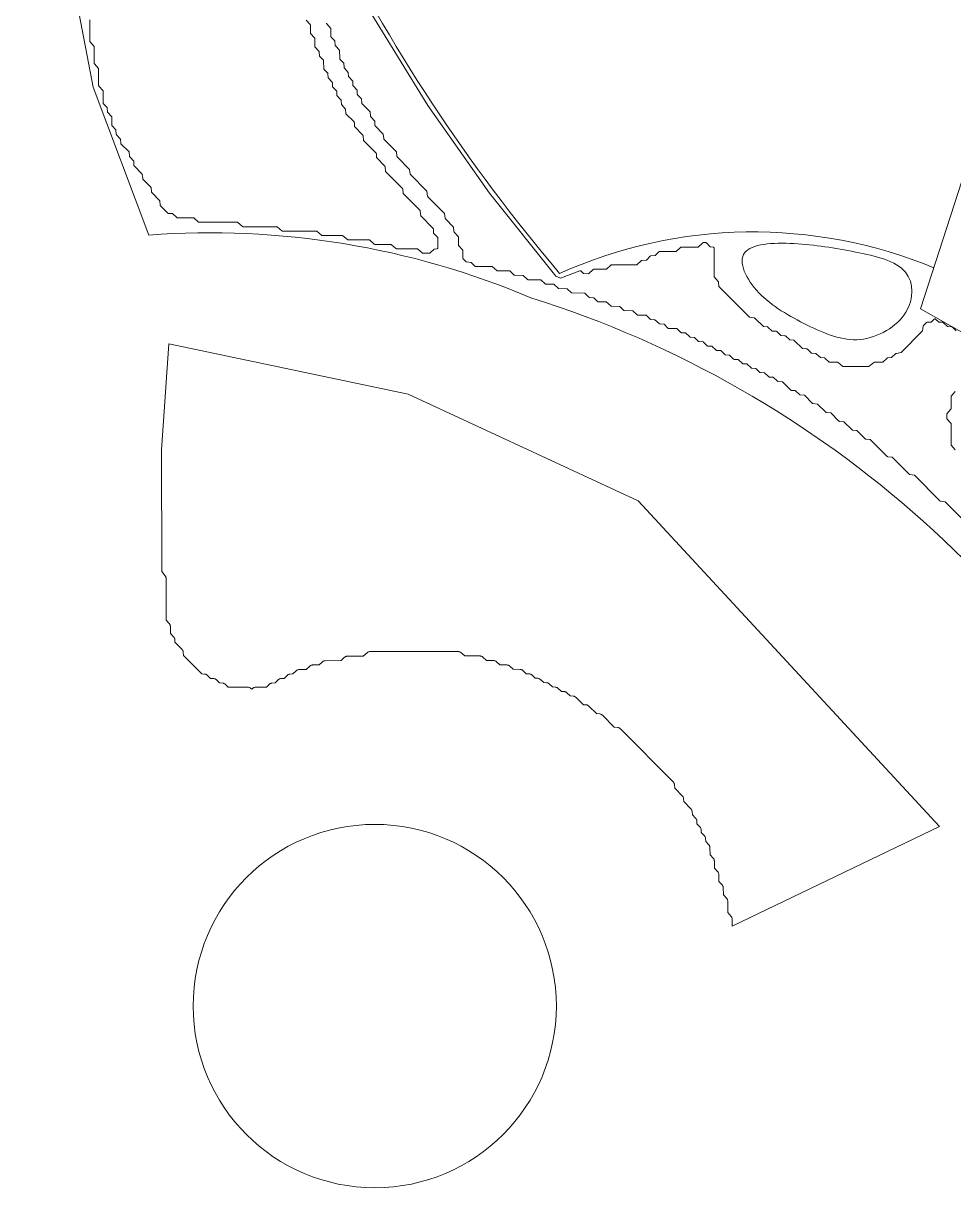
# Model space of a CAD drawing. Header units: inches. Extents: x 36 to 190, y -75 to 56.
# Drawn here: x 153.86 to 159.5, y -15.58 to -8.53 of the extents above; entities that cross this region are included whole.
import ezdxf

# ---------------------------------------------------------------- set-up
doc = ezdxf.new("R2010")
doc.units = ezdxf.units.IN
doc.layers.add('01_ORIGINAL_CAD', color=7, linetype='CONTINUOUS', lineweight=20)
doc.layers.add('02_APPROVED_PDF_OUTLINES', color=7, linetype='CONTINUOUS', lineweight=15)

# ---------------------------------------------------------------- blocks, each defined once
blk = doc.blocks.new('06_WAVES')
at = {"layer": '01_ORIGINAL_CAD'}
for points in [[(44.2832, 37.0838, 0.090917), (40.9305, 45.9685, -0.652582), (40.9305, 49.0108, -0.158741), (45.0035, 48.4251, -0.098355), (47.824, 46.2028), (47.7547, 46.078)], [(45.6919, 38.1087, 0.060935), (47.1089, 35.956, -0.206423), (49.3752, 35.9901)], [(46.9349, 35.809, 0.119192), (44.6213, 36.1879), (44.2832, 37.0838)]]:
    blk.add_lwpolyline(points, format="xyb", dxfattribs=at)
blk.add_lwpolyline([(49.5667, 36.5827), (50.7029, 35.7869), (50.1291, 35.2702), (49.2949, 35.7417), (49.5667, 36.5827)], dxfattribs=at)
blk.add_circle((45.9894, 31.5215), 1.0995, dxfattribs=at)
blk.add_arc((44.9959, 29.643), 6.4637, 23.73402, 72.54294, dxfattribs=at)
at = {"layer": '02_APPROVED_PDF_OUTLINES'}
for points in [[(45.9719, 37.5235), (46.3112, 36.9723), (46.6834, 36.4428), (47.0852, 35.9392), (47.115, 35.928), (47.2303, 35.9721), (47.2309, 35.9723), (47.2315, 35.9724), (47.2321, 35.9725), (47.2327, 35.9725), (47.2333, 35.9725), (47.2339, 35.9724), (47.2344, 35.9722), (47.235, 35.972), (47.2355, 35.9717), (47.236, 35.9713), (47.2365, 35.9709), (47.2536, 35.9552), (47.2842, 35.9545), (47.3122, 35.9795), (47.3127, 35.9799), (47.3132, 35.9802), (47.3138, 35.9805), (47.3143, 35.9807), (47.3149, 35.9809), (47.3155, 35.981), (47.3161, 35.981), (47.393, 35.9822), (47.4182, 36.0063), (47.4187, 36.0067), (47.4191, 36.007), (47.4196, 36.0073), (47.4201, 36.0075), (47.4207, 36.0077), (47.4212, 36.0078), (47.4218, 36.0079), (47.4224, 36.0079), (47.576, 36.0084), (47.6041, 36.0334), (47.6046, 36.0338), (47.6052, 36.0341), (47.6057, 36.0344), (47.6063, 36.0347), (47.607, 36.0348), (47.6076, 36.0349), (47.6341, 36.0373), (47.6569, 36.0601), (47.6574, 36.0605), (47.6578, 36.0608), (47.6584, 36.0611), (47.6589, 36.0614), (47.6595, 36.0616), (47.66, 36.0617), (47.6606, 36.0618), (47.6871, 36.0642), (47.71, 36.0869), (47.7104, 36.0873), (47.7109, 36.0877), (47.7114, 36.088), (47.7119, 36.0882), (47.7125, 36.0884), (47.713, 36.0886), (47.7136, 36.0887), (47.7142, 36.0887), (47.8148, 36.089), (47.8429, 36.1141), (47.8434, 36.1145), (47.8439, 36.1148), (47.8444, 36.1151), (47.845, 36.1153), (47.8456, 36.1155), (47.8462, 36.1156), (47.8469, 36.1156), (47.9474, 36.116), (47.9756, 36.141), (47.976, 36.1414), (47.9766, 36.1418), (47.9771, 36.1421), (47.9777, 36.1423), (47.9783, 36.1424), (47.9789, 36.1425), (47.9795, 36.1426), (47.9936, 36.1426), (47.9941, 36.1425), (47.9947, 36.1425), (47.9953, 36.1423), (47.9958, 36.1421), (47.9964, 36.1419), (47.9969, 36.1416), (47.9974, 36.1412), (47.9978, 36.1408), (48.0208, 36.118), (48.0387, 36.1157), (48.0393, 36.1156), (48.0399, 36.1155), (48.0404, 36.1153), (48.0409, 36.115), (48.0414, 36.1147), (48.0419, 36.1143), (48.0423, 36.114), (48.0427, 36.1135), (48.043, 36.1131), (48.0433, 36.1126), (48.0435, 36.112), (48.0437, 36.1115), (48.0439, 36.1109), (48.0439, 36.1104), (48.044, 36.1098), (48.0446, 35.9362), (48.0694, 35.9078), (48.0698, 35.9073), (48.0702, 35.9068), (48.0704, 35.9062), (48.0706, 35.9057), (48.0708, 35.905), (48.0709, 35.9044), (48.0732, 35.8776), (48.2583, 35.6906), (48.2873, 35.6865), (48.2879, 35.6863), (48.2885, 35.6861), (48.2891, 35.6859), (48.2896, 35.6856), (48.2901, 35.6852), (48.2906, 35.6848), (48.3426, 35.6339), (48.3664, 35.6329), (48.367, 35.6328), (48.3676, 35.6327), (48.3682, 35.6325), (48.3688, 35.6323), (48.3693, 35.632), (48.3698, 35.6316), (48.3703, 35.6313), (48.3957, 35.6071), (48.4196, 35.6061), (48.4202, 35.606), (48.4208, 35.6059), (48.4214, 35.6057), (48.4219, 35.6055), (48.4225, 35.6052), (48.423, 35.6048), (48.4234, 35.6045), (48.4489, 35.5803), (48.4727, 35.5793), (48.4733, 35.5792), (48.4739, 35.5791), (48.4745, 35.5789), (48.4751, 35.5787), (48.4756, 35.5784), (48.4761, 35.578), (48.4766, 35.5776), (48.502, 35.5535), (48.5258, 35.5525), (48.5264, 35.5524), (48.5269, 35.5523), (48.5275, 35.5522), (48.528, 35.552), (48.5285, 35.5517), (48.529, 35.5514), (48.5294, 35.5511), (48.5298, 35.5507), (48.5793, 35.5012), (48.6058, 35.4989), (48.6064, 35.4988), (48.607, 35.4986), (48.6075, 35.4985), (48.608, 35.4982), (48.6085, 35.4979), (48.609, 35.4976), (48.6094, 35.4972), (48.6349, 35.4731), (48.6587, 35.4721), (48.6593, 35.472), (48.6599, 35.4719), (48.6605, 35.4717), (48.6611, 35.4715), (48.6616, 35.4712), (48.6621, 35.4708), (48.6626, 35.4704), (48.688, 35.4463), (48.7118, 35.4453), (48.7125, 35.4452), (48.7131, 35.4451), (48.7136, 35.4449), (48.7142, 35.4447), (48.7147, 35.4444), (48.7153, 35.444), (48.7157, 35.4436), (48.7411, 35.4196), (48.7914, 35.4185), (48.792, 35.4184), (48.7926, 35.4183), (48.7932, 35.4182), (48.7937, 35.418), (48.7943, 35.4177), (48.7948, 35.4174), (48.7953, 35.417), (48.8235, 35.392), (48.9812, 35.3918), (49.0123, 35.4173), (49.0128, 35.4176), (49.0133, 35.4179), (49.0138, 35.4182), (49.0143, 35.4184), (49.0149, 35.4185), (49.0154, 35.4186), (49.016, 35.4187), (49.0663, 35.4198), (49.0916, 35.4439), (49.0921, 35.4443), (49.0926, 35.4447), (49.0931, 35.445), (49.0937, 35.4452), (49.0942, 35.4454), (49.0949, 35.4455), (49.0955, 35.4456), (49.1193, 35.4466), (49.1446, 35.4708), (49.1451, 35.4712), (49.1456, 35.4715), (49.1461, 35.4718), (49.1467, 35.4721), (49.1473, 35.4723), (49.1479, 35.4724), (49.1769, 35.4766), (49.3065, 35.608), (49.3105, 35.6373), (49.3106, 35.6378), (49.3108, 35.6383), (49.311, 35.6389), (49.3112, 35.6393), (49.3115, 35.6398), (49.3118, 35.6403), (49.3122, 35.6407), (49.33, 35.6587), (49.3304, 35.6591), (49.3308, 35.6594), (49.3313, 35.6597), (49.3318, 35.6599), (49.3323, 35.6601), (49.3328, 35.6603), (49.3334, 35.6604), (49.334, 35.6605), (49.3578, 35.6615), (49.3769, 35.6794), (49.3774, 35.6798), (49.3779, 35.6801), (49.3784, 35.6804), (49.3789, 35.6806), (49.3795, 35.6808), (49.3801, 35.6809), (49.3807, 35.681), (49.3813, 35.681), (49.3819, 35.6809), (49.3825, 35.6808), (49.3831, 35.6806), (49.3836, 35.6804), (49.3841, 35.6801), (49.3846, 35.6798), (49.3851, 35.6794), (49.4043, 35.6616), (49.4281, 35.6605), (49.4287, 35.6605), (49.4293, 35.6603), (49.4299, 35.6602), (49.4305, 35.6599), (49.431, 35.6596), (49.4315, 35.6593), (49.432, 35.6589), (49.4575, 35.6348), (49.4813, 35.6337), (49.4819, 35.6337), (49.4825, 35.6335), (49.4831, 35.6334), (49.4836, 35.6331), (49.4842, 35.6328), (49.4847, 35.6325), (49.4851, 35.6321), (49.5106, 35.608)], [(49.5041, 35.2424), (49.4794, 35.2139), (49.4792, 35.1389), (49.4792, 35.1383), (49.4791, 35.1377), (49.4789, 35.1371), (49.4787, 35.1365), (49.4785, 35.136), (49.4781, 35.1355), (49.4777, 35.135), (49.4531, 35.1066), (49.4539, 35.0758), (49.4778, 35.0502), (49.4781, 35.0497), (49.4785, 35.0493), (49.4787, 35.0488), (49.479, 35.0483), (49.4792, 35.0477), (49.4793, 35.0472), (49.4794, 35.0467), (49.4794, 35.0461), (49.4799, 34.9174), (49.5048, 34.889)], [(49.8401, 34.1745), (49.444, 34.574), (49.4151, 34.5781), (49.4145, 34.5782), (49.414, 34.5784), (49.4135, 34.5786), (49.413, 34.5788), (49.4125, 34.5791), (49.4121, 34.5795), (49.4117, 34.5799), (49.2579, 34.7349), (49.229, 34.739), (49.2284, 34.7391), (49.2279, 34.7393), (49.2274, 34.7395), (49.2269, 34.7397), (49.2264, 34.74), (49.226, 34.7404), (49.2255, 34.7407), (49.1228, 34.8439), (49.0963, 34.8463), (49.0958, 34.8463), (49.0952, 34.8465), (49.0946, 34.8467), (49.0941, 34.8469), (49.0935, 34.8472), (49.0931, 34.8476), (49.0926, 34.848), (48.9899, 34.9512), (48.9634, 34.9535), (48.9628, 34.9536), (48.9623, 34.9537), (48.9617, 34.9539), (48.9612, 34.9542), (48.9607, 34.9545), (48.9602, 34.9548), (48.9598, 34.9552), (48.9077, 35.0061), (48.884, 35.0071), (48.8834, 35.0072), (48.8829, 35.0073), (48.8823, 35.0074), (48.8818, 35.0076), (48.8813, 35.0079), (48.8808, 35.0082), (48.8804, 35.0085), (48.88, 35.0089), (48.8304, 35.0584), (48.8039, 35.0608), (48.8034, 35.0608), (48.8028, 35.061), (48.8022, 35.0612), (48.8017, 35.0614), (48.8012, 35.0617), (48.8007, 35.0621), (48.8002, 35.0625), (48.7507, 35.112), (48.7242, 35.1144), (48.7236, 35.1145), (48.723, 35.1146), (48.7225, 35.1148), (48.7219, 35.1151), (48.7214, 35.1154), (48.7209, 35.1157), (48.7205, 35.1161), (48.671, 35.1657), (48.6445, 35.168), (48.6439, 35.1681), (48.6433, 35.1682), (48.6427, 35.1684), (48.6422, 35.1687), (48.6417, 35.169), (48.6412, 35.1693), (48.6408, 35.1697), (48.5912, 35.2193), (48.5647, 35.2216), (48.5642, 35.2217), (48.5636, 35.2218), (48.5631, 35.222), (48.5625, 35.2223), (48.5621, 35.2225), (48.5616, 35.2229), (48.5611, 35.2232), (48.5357, 35.2474), (48.5119, 35.2484), (48.5113, 35.2485), (48.5108, 35.2486), (48.5102, 35.2487), (48.5097, 35.2489), (48.5092, 35.2492), (48.5087, 35.2495), (48.5083, 35.2498), (48.5079, 35.2502), (48.4584, 35.2997), (48.4319, 35.302), (48.4313, 35.3021), (48.4307, 35.3023), (48.4302, 35.3024), (48.4297, 35.3027), (48.4292, 35.303), (48.4287, 35.3033), (48.4283, 35.3037), (48.4028, 35.3278), (48.379, 35.3288), (48.3784, 35.3289), (48.3778, 35.329), (48.3772, 35.3292), (48.3766, 35.3294), (48.3761, 35.3297), (48.3756, 35.3301), (48.3751, 35.3305), (48.3497, 35.3546), (48.3259, 35.3556), (48.3252, 35.3557), (48.3246, 35.3558), (48.3241, 35.356), (48.3235, 35.3562), (48.323, 35.3565), (48.3225, 35.3569), (48.322, 35.3573), (48.2965, 35.3814), (48.2727, 35.3824), (48.2721, 35.3825), (48.2715, 35.3826), (48.2709, 35.3828), (48.2704, 35.383), (48.2698, 35.3833), (48.2693, 35.3837), (48.2689, 35.3841), (48.2434, 35.4082), (48.2196, 35.4092), (48.219, 35.4093), (48.2184, 35.4094), (48.2178, 35.4096), (48.2172, 35.4098), (48.2167, 35.4101), (48.2162, 35.4105), (48.2157, 35.4109), (48.1903, 35.435), (48.1664, 35.436), (48.1658, 35.4361), (48.1652, 35.4362), (48.1646, 35.4364), (48.1641, 35.4366), (48.1635, 35.4369), (48.163, 35.4373), (48.1626, 35.4377), (48.1371, 35.4618), (48.1133, 35.4628), (48.1127, 35.4629), (48.1121, 35.463), (48.1115, 35.4632), (48.1109, 35.4634), (48.1104, 35.4637), (48.1099, 35.4641), (48.1094, 35.4645), (48.084, 35.4886), (48.0602, 35.4896), (48.0595, 35.4897), (48.0589, 35.4898), (48.0584, 35.49), (48.0578, 35.4902), (48.0573, 35.4905), (48.0568, 35.4909), (48.0563, 35.4913), (48.0308, 35.5154), (48.007, 35.5164), (48.0064, 35.5165), (48.0058, 35.5166), (48.0052, 35.5168), (48.0047, 35.517), (48.0041, 35.5173), (48.0036, 35.5177), (48.0032, 35.5181), (47.9777, 35.5422), (47.9539, 35.5432), (47.9533, 35.5433), (47.9527, 35.5434), (47.9521, 35.5436), (47.9515, 35.5438), (47.951, 35.5441), (47.9505, 35.5445), (47.95, 35.5449), (47.9246, 35.569), (47.9007, 35.57), (47.9001, 35.5701), (47.8995, 35.5702), (47.8989, 35.5704), (47.8984, 35.5706), (47.8978, 35.5709), (47.8973, 35.5713), (47.8969, 35.5717), (47.8714, 35.5958), (47.8476, 35.5968), (47.847, 35.5969), (47.8464, 35.597), (47.8458, 35.5972), (47.8452, 35.5974), (47.8447, 35.5977), (47.8442, 35.5981), (47.8437, 35.5985), (47.8183, 35.6225), (47.7681, 35.6236), (47.7675, 35.6236), (47.7669, 35.6237), (47.7664, 35.6239), (47.7658, 35.6241), (47.7653, 35.6243), (47.7648, 35.6246), (47.7644, 35.625), (47.764, 35.6253), (47.741, 35.6481), (47.7145, 35.6504), (47.7139, 35.6505), (47.7134, 35.6506), (47.7128, 35.6508), (47.7123, 35.6511), (47.7118, 35.6513), (47.7113, 35.6517), (47.7109, 35.6521), (47.6855, 35.6762), (47.6616, 35.6772), (47.661, 35.6773), (47.6604, 35.6774), (47.6598, 35.6776), (47.6593, 35.6778), (47.6587, 35.6781), (47.6582, 35.6785), (47.6578, 35.6789), (47.6324, 35.7029), (47.5821, 35.704), (47.5815, 35.704), (47.581, 35.7041), (47.5805, 35.7043), (47.5799, 35.7044), (47.5794, 35.7047), (47.579, 35.705), (47.5785, 35.7053), (47.5781, 35.7056), (47.5527, 35.7297), (47.5024, 35.7308), (47.5019, 35.7308), (47.5013, 35.7309), (47.5008, 35.731), (47.5002, 35.7312), (47.4997, 35.7315), (47.4993, 35.7317), (47.4988, 35.7321), (47.4984, 35.7324), (47.473, 35.7565), (47.4227, 35.7575), (47.4221, 35.7576), (47.4215, 35.7577), (47.4209, 35.7579), (47.4204, 35.7581), (47.4198, 35.7584), (47.4193, 35.7587), (47.4189, 35.7591), (47.3906, 35.7841), (47.3431, 35.7843), (47.3426, 35.7844), (47.342, 35.7844), (47.3414, 35.7846), (47.3409, 35.7848), (47.3403, 35.785), (47.3398, 35.7853), (47.3394, 35.7857), (47.3389, 35.7861), (47.316, 35.8088), (47.2895, 35.8112), (47.2889, 35.8112), (47.2884, 35.8114), (47.2878, 35.8115), (47.2873, 35.8118), (47.2868, 35.8121), (47.2863, 35.8124), (47.2859, 35.8128), (47.2605, 35.8368), (47.1837, 35.8379), (47.1832, 35.8379), (47.1826, 35.838), (47.1821, 35.8381), (47.1815, 35.8383), (47.181, 35.8386), (47.1805, 35.8388), (47.1801, 35.8392), (47.1797, 35.8395), (47.1543, 35.8636), (47.104, 35.8647), (47.1034, 35.8647), (47.1029, 35.8648), (47.1023, 35.8649), (47.1018, 35.8651), (47.1013, 35.8654), (47.1009, 35.8656), (47.1004, 35.866), (47.1, 35.8663), (47.0746, 35.8904), (47.0243, 35.8915), (47.0237, 35.8915), (47.0232, 35.8916), (47.0227, 35.8917), (47.0221, 35.8919), (47.0216, 35.8921), (47.0212, 35.8924), (47.0207, 35.8927), (47.0203, 35.8931), (46.9949, 35.9171), (46.9181, 35.9182), (46.9176, 35.9182), (46.917, 35.9183), (46.9165, 35.9185), (46.9159, 35.9187), (46.9154, 35.9189), (46.9149, 35.9192), (46.9145, 35.9195), (46.9141, 35.9199), (46.8887, 35.9439), (46.8384, 35.945), (46.8378, 35.945), (46.8372, 35.9451), (46.8366, 35.9453), (46.836, 35.9455), (46.8355, 35.9458), (46.835, 35.9461), (46.8345, 35.9465), (46.8063, 35.9715), (46.7323, 35.9718), (46.7316, 35.9718), (46.731, 35.9719), (46.7304, 35.972), (46.7299, 35.9723), (46.7293, 35.9725), (46.7288, 35.9729), (46.7283, 35.9733), (46.7001, 35.9983), (46.5995, 35.9985), (46.5989, 35.9985), (46.5983, 35.9986), (46.5978, 35.9987), (46.5972, 35.9989), (46.5967, 35.9992), (46.5962, 35.9995), (46.5957, 35.9998), (46.5953, 36.0002), (46.5724, 36.023), (46.5458, 36.0253), (46.5452, 36.0254), (46.5447, 36.0255), (46.5441, 36.0257), (46.5436, 36.026), (46.543, 36.0263), (46.5426, 36.0267), (46.5421, 36.0271), (46.5243, 36.0451), (46.5239, 36.0455), (46.5235, 36.046), (46.5232, 36.0465), (46.523, 36.047), (46.5228, 36.0475), (46.5226, 36.0481), (46.5226, 36.0487), (46.5225, 36.0493), (46.5222, 36.0974), (46.4973, 36.1258), (46.4969, 36.1263), (46.4966, 36.1268), (46.4963, 36.1274), (46.4961, 36.128), (46.496, 36.1285), (46.4959, 36.1291), (46.4958, 36.1298), (46.4955, 36.1779), (46.4706, 36.2063), (46.4702, 36.2068), (46.4699, 36.2074), (46.4696, 36.2079), (46.4694, 36.2085), (46.4692, 36.2091), (46.4691, 36.2098), (46.4668, 36.2366), (46.4176, 36.2866), (46.4172, 36.287), (46.4168, 36.2876), (46.4165, 36.2881), (46.4163, 36.2887), (46.4161, 36.2893), (46.4159, 36.2899), (46.4118, 36.3192), (46.3112, 36.4207), (46.3108, 36.4211), (46.3105, 36.4215), (46.3102, 36.422), (46.31, 36.4225), (46.3098, 36.423), (46.3096, 36.4235), (46.3095, 36.4241), (46.3054, 36.4533), (46.2048, 36.5548), (46.2044, 36.5552), (46.204, 36.5557), (46.2037, 36.5562), (46.2035, 36.5568), (46.2033, 36.5573), (46.2031, 36.5579), (46.203, 36.5585), (46.2007, 36.5853), (46.1249, 36.6621), (46.1245, 36.6625), (46.1242, 36.663), (46.1239, 36.6635), (46.1236, 36.6641), (46.1234, 36.6646), (46.1233, 36.6652), (46.1232, 36.6658), (46.1208, 36.6926), (46.0451, 36.7694), (46.0447, 36.7698), (46.0443, 36.7703), (46.044, 36.7708), (46.0438, 36.7714), (46.0436, 36.7719), (46.0434, 36.7725), (46.0434, 36.7731), (46.041, 36.7999), (45.9918, 36.8499), (45.9914, 36.8504), (45.991, 36.8509), (45.9907, 36.8514), (45.9905, 36.852), (45.9903, 36.8526), (45.9902, 36.8532), (45.9901, 36.8538), (45.989, 36.878), (45.9651, 36.9037), (45.9647, 36.9041), (45.9644, 36.9046), (45.9641, 36.9051), (45.9639, 36.9056), (45.9637, 36.9061), (45.9636, 36.9067), (45.9635, 36.9072), (45.9611, 36.934), (45.9119, 36.984), (45.9115, 36.9845), (45.9112, 36.985), (45.9108, 36.9856), (45.9106, 36.9861), (45.9104, 36.9867), (45.9103, 36.9873), (45.9102, 36.988), (45.9091, 37.0121), (45.8852, 37.0378), (45.8848, 37.0383), (45.8844, 37.0388), (45.8842, 37.0393), (45.8839, 37.0399), (45.8837, 37.0404), (45.8836, 37.041), (45.8836, 37.0416), (45.8825, 37.0658), (45.8585, 37.0915), (45.8581, 37.0919), (45.8578, 37.0924), (45.8575, 37.093), (45.8573, 37.0935), (45.8571, 37.0941), (45.857, 37.0947), (45.8569, 37.0953), (45.8558, 37.1195), (45.8319, 37.1451), (45.8315, 37.1456), (45.8312, 37.1461), (45.8309, 37.1466), (45.8306, 37.1472), (45.8305, 37.1478), (45.8303, 37.1483), (45.8303, 37.149), (45.8292, 37.1731), (45.8052, 37.1988), (45.8049, 37.1992), (45.8045, 37.1997), (45.8043, 37.2002), (45.804, 37.2007), (45.8039, 37.2012), (45.8037, 37.2018), (45.8036, 37.2024), (45.8013, 37.2292), (45.7787, 37.2523), (45.7783, 37.2528), (45.778, 37.2532), (45.7777, 37.2537), (45.7774, 37.2542), (45.7773, 37.2547), (45.7771, 37.2553), (45.777, 37.2558), (45.777, 37.2564), (45.7758, 37.3073), (45.7519, 37.3329), (45.7515, 37.3334), (45.7512, 37.3338), (45.7509, 37.3343), (45.7507, 37.3349), (45.7505, 37.3354), (45.7504, 37.336), (45.7503, 37.3365), (45.7479, 37.3633), (45.7253, 37.3865), (45.725, 37.3869), (45.7246, 37.3874), (45.7243, 37.3879), (45.7241, 37.3884), (45.7239, 37.389), (45.7238, 37.3895), (45.7237, 37.3901), (45.7236, 37.3907), (45.7233, 37.4388), (45.6984, 37.4672), (45.6981, 37.4677), (45.6977, 37.4682), (45.6975, 37.4687), (45.6972, 37.4693), (45.6971, 37.4699), (45.697, 37.4705)], [(45.5738, 37.4885), (45.5977, 37.4629), (45.5981, 37.4624), (45.5985, 37.4619), (45.5988, 37.4613), (45.599, 37.4607), (45.5992, 37.4601), (45.5993, 37.4595), (45.5993, 37.4589), (45.6005, 37.408), (45.6244, 37.3824), (45.6248, 37.3819), (45.6252, 37.3814), (45.6255, 37.3808), (45.6257, 37.3802), (45.6259, 37.3796), (45.626, 37.379), (45.626, 37.3784), (45.6272, 37.3275), (45.6511, 37.3019), (45.6515, 37.3014), (45.6518, 37.301), (45.6521, 37.3005), (45.6523, 37.2999), (45.6525, 37.2994), (45.6526, 37.2989), (45.6527, 37.2983), (45.6551, 37.2715), (45.6777, 37.2483), (45.678, 37.2479), (45.6784, 37.2474), (45.6787, 37.2469), (45.6789, 37.2464), (45.6791, 37.2459), (45.6792, 37.2454), (45.6793, 37.2448), (45.6794, 37.2442), (45.6805, 37.1933), (45.7045, 37.1677), (45.7048, 37.1672), (45.7052, 37.1667), (45.7055, 37.1662), (45.7057, 37.1656), (45.7059, 37.1651), (45.706, 37.1645), (45.7061, 37.1639), (45.7071, 37.1397), (45.7311, 37.114), (45.7315, 37.1136), (45.7318, 37.1131), (45.7321, 37.1125), (45.7324, 37.112), (45.7325, 37.1114), (45.7327, 37.1108), (45.7327, 37.1102), (45.7338, 37.086), (45.7577, 37.0604), (45.7581, 37.0599), (45.7585, 37.0594), (45.7588, 37.0589), (45.759, 37.0583), (45.7592, 37.0577), (45.7593, 37.0572), (45.7594, 37.0566), (45.7604, 37.0324), (45.7844, 37.0067), (45.7848, 37.0063), (45.7851, 37.0058), (45.7854, 37.0052), (45.7856, 37.0047), (45.7858, 37.0041), (45.7859, 37.0035), (45.786, 37.0029), (45.7871, 36.9787), (45.811, 36.9531), (45.8114, 36.9526), (45.8117, 36.9522), (45.812, 36.9517), (45.8122, 36.9511), (45.8124, 36.9506), (45.8126, 36.9501), (45.8126, 36.9495), (45.815, 36.9227), (45.8642, 36.8727), (45.8646, 36.8722), (45.865, 36.8717), (45.8653, 36.8712), (45.8655, 36.8706), (45.8657, 36.87), (45.8658, 36.8694), (45.8659, 36.8687), (45.867, 36.8446), (45.9175, 36.7922), (45.9178, 36.7917), (45.9182, 36.7913), (45.9185, 36.7907), (45.9187, 36.7902), (45.9189, 36.7897), (45.919, 36.7891), (45.9191, 36.7885), (45.9215, 36.7617), (45.9972, 36.6849), (45.9977, 36.6844), (45.998, 36.6839), (45.9983, 36.6834), (45.9986, 36.6828), (45.9988, 36.6822), (45.9989, 36.6816), (45.999, 36.681), (46, 36.6569), (46.0505, 36.6044), (46.0509, 36.6039), (46.0513, 36.6035), (46.0516, 36.603), (46.0518, 36.6024), (46.052, 36.6019), (46.0521, 36.6013), (46.0522, 36.6007), (46.0545, 36.5739), (46.1569, 36.4703), (46.1573, 36.4699), (46.1577, 36.4694), (46.158, 36.4689), (46.1582, 36.4683), (46.1584, 36.4678), (46.1585, 36.4672), (46.1586, 36.4666), (46.161, 36.4398), (46.2634, 36.3362), (46.2637, 36.3358), (46.2641, 36.3353), (46.2644, 36.3348), (46.2646, 36.3342), (46.2648, 36.3337), (46.265, 36.3331), (46.2651, 36.3325), (46.2674, 36.3057), (46.3432, 36.2289), (46.3436, 36.2284), (46.344, 36.2279), (46.3443, 36.2274), (46.3445, 36.2268), (46.3447, 36.2262), (46.3449, 36.2256), (46.3449, 36.2249), (46.346, 36.2008), (46.37, 36.1751), (46.3703, 36.1747), (46.3706, 36.1742), (46.3709, 36.1737), (46.3711, 36.1732), (46.3713, 36.1727), (46.3715, 36.1721), (46.3715, 36.1716), (46.3716, 36.171), (46.3717, 36.1117), (46.3717, 36.1111), (46.3716, 36.1105), (46.3714, 36.11), (46.3712, 36.1094), (46.371, 36.1089), (46.3707, 36.1084), (46.3704, 36.1079), (46.37, 36.1075), (46.3696, 36.1071), (46.3691, 36.1068), (46.3686, 36.1065), (46.3681, 36.1062), (46.3676, 36.106), (46.367, 36.1058), (46.3665, 36.1057), (46.3486, 36.1034), (46.3256, 36.0806), (46.3252, 36.0802), (46.3247, 36.0798), (46.3242, 36.0795), (46.3237, 36.0793), (46.3231, 36.0791), (46.3226, 36.0789), (46.322, 36.0788), (46.3214, 36.0788), (46.2808, 36.0788), (46.2802, 36.0788), (46.2796, 36.0789), (46.279, 36.0791), (46.2784, 36.0793), (46.2779, 36.0796), (46.2773, 36.0799), (46.2768, 36.0803), (46.2486, 36.1053), (46.1215, 36.1055), (46.1209, 36.1055), (46.1203, 36.1056), (46.1197, 36.1058), (46.1191, 36.106), (46.1185, 36.1063), (46.118, 36.1066), (46.1175, 36.107), (46.0893, 36.132), (45.9887, 36.1322), (45.9881, 36.1323), (45.9875, 36.1324), (45.9869, 36.1325), (45.9863, 36.1327), (45.9858, 36.133), (45.9852, 36.1334), (45.9848, 36.1337), (45.9565, 36.1588), (45.8294, 36.159), (45.8288, 36.159), (45.8282, 36.1591), (45.8277, 36.1592), (45.8271, 36.1594), (45.8266, 36.1597), (45.8261, 36.16), (45.8256, 36.1603), (45.7944, 36.1858), (45.6701, 36.1857), (45.6695, 36.1857), (45.6689, 36.1858), (45.6683, 36.186), (45.6677, 36.1862), (45.6671, 36.1865), (45.6666, 36.1868), (45.6661, 36.1872), (45.6379, 36.2122), (45.4311, 36.2123), (45.4305, 36.2124), (45.4299, 36.2125), (45.4293, 36.2126), (45.4287, 36.2128), (45.4282, 36.2131), (45.4277, 36.2135), (45.4272, 36.2138), (45.399, 36.2389), (45.1922, 36.239), (45.1916, 36.239), (45.191, 36.2391), (45.1905, 36.2393), (45.1899, 36.2395), (45.1894, 36.2397), (45.1889, 36.24), (45.1884, 36.2403), (45.1572, 36.2658), (44.9267, 36.2656), (44.9261, 36.2657), (44.9255, 36.2658), (44.9249, 36.2659), (44.9243, 36.2661), (44.9237, 36.2664), (44.9232, 36.2668), (44.9227, 36.2671), (44.8945, 36.2922), (44.7939, 36.2924), (44.7934, 36.2924), (44.7928, 36.2925), (44.7922, 36.2926), (44.7917, 36.2928), (44.7912, 36.293), (44.7907, 36.2933), (44.7902, 36.2937), (44.7898, 36.294), (44.7644, 36.3181), (44.7405, 36.3192), (44.74, 36.3192), (44.7394, 36.3193), (44.7389, 36.3195), (44.7384, 36.3197), (44.7379, 36.3199), (44.7374, 36.3202), (44.7369, 36.3206), (44.7365, 36.321), (44.6921, 36.3658), (44.6917, 36.3662), (44.6913, 36.3667), (44.691, 36.3672), (44.6908, 36.3677), (44.6906, 36.3683), (44.6905, 36.3689), (44.6904, 36.3695), (44.688, 36.3963), (44.6388, 36.4463), (44.6384, 36.4467), (44.6381, 36.4472), (44.6378, 36.4477), (44.6375, 36.4482), (44.6373, 36.4488), (44.6372, 36.4494), (44.6371, 36.45), (44.6348, 36.4768), (44.5856, 36.5268), (44.5852, 36.5272), (44.5848, 36.5277), (44.5845, 36.5282), (44.5843, 36.5287), (44.5841, 36.5293), (44.584, 36.5299), (44.5839, 36.5304), (44.5815, 36.5572), (44.5323, 36.6072), (44.5319, 36.6077), (44.5316, 36.6082), (44.5313, 36.6088), (44.531, 36.6093), (44.5308, 36.6099), (44.5307, 36.6106), (44.5306, 36.6112), (44.5296, 36.6353), (44.5056, 36.661), (44.5052, 36.6614), (44.5049, 36.6619), (44.5046, 36.6624), (44.5044, 36.6629), (44.5042, 36.6635), (44.5041, 36.664), (44.504, 36.6646), (44.5016, 36.6914), (44.4525, 36.7414), (44.452, 36.7418), (44.4517, 36.7424), (44.4514, 36.7429), (44.4511, 36.7435), (44.4509, 36.7441), (44.4508, 36.7447), (44.4507, 36.7453), (44.4497, 36.7695), (44.4257, 36.7951), (44.4253, 36.7956), (44.425, 36.796), (44.4247, 36.7965), (44.4245, 36.7971), (44.4243, 36.7976), (44.4242, 36.7982), (44.4241, 36.7987), (44.4218, 36.8255), (44.3991, 36.8487), (44.3988, 36.8491), (44.3984, 36.8496), (44.3982, 36.8501), (44.3979, 36.8506), (44.3977, 36.8511), (44.3976, 36.8517), (44.3975, 36.8522), (44.3974, 36.8528), (44.3963, 36.9037), (44.3724, 36.9293), (44.372, 36.9297), (44.3717, 36.9302), (44.3714, 36.9307), (44.3712, 36.9312), (44.371, 36.9318), (44.3708, 36.9323), (44.3708, 36.9329), (44.3684, 36.9597), (44.3458, 36.9829), (44.3454, 36.9833), (44.3451, 36.9838), (44.3448, 36.9843), (44.3445, 36.9848), (44.3444, 36.9853), (44.3442, 36.9859), (44.3441, 36.9865), (44.3441, 36.987), (44.3437, 37.0621), (44.3188, 37.0905), (44.3185, 37.0909), (44.3181, 37.0915), (44.3179, 37.092), (44.3176, 37.0926), (44.3175, 37.0932), (44.3174, 37.0938), (44.3173, 37.0944), (44.3169, 37.1962), (44.292, 37.2246), (44.2917, 37.2251), (44.2913, 37.2256), (44.2911, 37.2262), (44.2908, 37.2268), (44.2907, 37.2273), (44.2906, 37.2279), (44.2905, 37.2286), (44.2901, 37.3304), (44.2652, 37.3588), (44.2649, 37.3593), (44.2645, 37.3598), (44.2643, 37.3604), (44.264, 37.3609), (44.2639, 37.3615), (44.2638, 37.3621), (44.2637, 37.3627), (44.2632, 37.4914)]]:
    blk.add_lwpolyline(points, dxfattribs=at)
blk.add_lwpolyline([(48.1537, 32.0043), (48.1535, 32.0482), (48.1532, 32.0518), (48.1525, 32.0552), (48.1512, 32.0586), (48.1495, 32.0617), (48.1473, 32.0645), (48.1271, 32.0876), (48.1268, 32.1555), (48.1265, 32.1591), (48.1257, 32.1626), (48.1245, 32.1659), (48.1227, 32.169), (48.1206, 32.1719), (48.1002, 32.1951), (48.0992, 32.2393), (48.099, 32.2423), (48.0983, 32.2453), (48.0974, 32.2481), (48.0961, 32.2509), (48.0944, 32.2534), (48.0925, 32.2558), (48.0735, 32.2761), (48.0725, 32.3198), (48.0723, 32.3228), (48.0716, 32.3258), (48.0707, 32.3286), (48.0694, 32.3314), (48.0677, 32.3339), (48.0658, 32.3363), (48.0468, 32.3566), (48.0458, 32.4003), (48.0456, 32.4033), (48.0449, 32.4063), (48.044, 32.4091), (48.0427, 32.4119), (48.041, 32.4144), (48.0391, 32.4168), (48.0201, 32.4371), (48.0191, 32.4808), (48.0189, 32.4838), (48.0183, 32.4868), (48.0173, 32.4896), (48.016, 32.4924), (48.0143, 32.4949), (48.0124, 32.4973), (47.9932, 32.5178), (47.9925, 32.535), (47.9921, 32.5385), (47.9912, 32.5419), (47.9898, 32.5452), (47.988, 32.5482), (47.9858, 32.5509), (47.9666, 32.5715), (47.9658, 32.5886), (47.9654, 32.5921), (47.9645, 32.5956), (47.9631, 32.5988), (47.9613, 32.6018), (47.9591, 32.6046), (47.9399, 32.6251), (47.9392, 32.6423), (47.9388, 32.6458), (47.9379, 32.6492), (47.9365, 32.6525), (47.9347, 32.6555), (47.9325, 32.6582), (47.9129, 32.6792), (47.9111, 32.6996), (47.9105, 32.703), (47.9095, 32.7063), (47.9081, 32.7094), (47.9062, 32.7123), (47.904, 32.715), (47.86, 32.7596), (47.8593, 32.7764), (47.859, 32.7794), (47.8583, 32.7824), (47.8573, 32.7852), (47.8559, 32.7879), (47.8543, 32.7904), (47.8523, 32.7927), (47.8064, 32.8404), (47.8046, 32.8606), (47.8041, 32.864), (47.803, 32.8673), (47.8016, 32.8704), (47.7997, 32.8733), (47.7975, 32.876), (47.4765, 33.2001), (47.474, 33.2022), (47.4714, 33.204), (47.4685, 33.2055), (47.4654, 33.2066), (47.4622, 33.2072), (47.4396, 33.2105), (47.3678, 33.2825), (47.3652, 33.2848), (47.3622, 33.2867), (47.3591, 33.2881), (47.3557, 33.2892), (47.3523, 33.2897), (47.3325, 33.2915), (47.2852, 33.3377), (47.2829, 33.3397), (47.2804, 33.3414), (47.2777, 33.3428), (47.2748, 33.3438), (47.2719, 33.3445), (47.2688, 33.3448), (47.2525, 33.3455), (47.2083, 33.3897), (47.2057, 33.392), (47.2027, 33.3939), (47.1996, 33.3954), (47.1963, 33.3964), (47.1928, 33.397), (47.1728, 33.3987), (47.1521, 33.4184), (47.1493, 33.4207), (47.1463, 33.4225), (47.143, 33.4239), (47.1395, 33.4248), (47.136, 33.4252), (47.1192, 33.426), (47.0989, 33.4452), (47.0962, 33.4475), (47.0931, 33.4493), (47.0898, 33.4507), (47.0864, 33.4516), (47.0828, 33.452), (47.0661, 33.4528), (47.0458, 33.472), (47.043, 33.4743), (47.04, 33.4761), (47.0367, 33.4775), (47.0332, 33.4784), (47.0297, 33.4788), (47.0129, 33.4796), (46.9927, 33.4988), (46.9899, 33.5011), (46.9868, 33.5029), (46.9835, 33.5043), (46.9801, 33.5052), (46.9765, 33.5056), (46.9598, 33.5064), (46.9395, 33.5256), (46.9367, 33.5279), (46.9337, 33.5297), (46.9304, 33.5311), (46.927, 33.532), (46.9234, 33.5324), (46.9067, 33.5332), (46.8864, 33.5524), (46.884, 33.5544), (46.8814, 33.556), (46.8787, 33.5574), (46.8758, 33.5584), (46.8728, 33.559), (46.8697, 33.5592), (46.8268, 33.5602), (46.8067, 33.5792), (46.8043, 33.5811), (46.8018, 33.5828), (46.799, 33.5842), (46.7961, 33.5851), (46.7931, 33.5858), (46.79, 33.586), (46.7471, 33.5869), (46.727, 33.606), (46.7246, 33.6079), (46.7221, 33.6096), (46.7193, 33.6109), (46.7164, 33.6119), (46.7134, 33.6126), (46.7103, 33.6128), (46.6669, 33.6137), (46.6439, 33.6342), (46.6415, 33.636), (46.6389, 33.6376), (46.6362, 33.6388), (46.6333, 33.6397), (46.6303, 33.6403), (46.6273, 33.6405), (46.5339, 33.6406), (46.5111, 33.6609), (46.5087, 33.6628), (46.5061, 33.6643), (46.5034, 33.6656), (46.5005, 33.6665), (46.4975, 33.667), (46.4945, 33.6672), (45.9607, 33.6671), (45.9573, 33.6669), (45.9539, 33.6661), (45.9507, 33.665), (45.9476, 33.6634), (45.9448, 33.6614), (45.9189, 33.6401), (45.8219, 33.639), (45.8188, 33.6388), (45.8158, 33.6381), (45.8128, 33.6371), (45.81, 33.6358), (45.8074, 33.6341), (45.805, 33.6321), (45.7851, 33.6132), (45.6893, 33.612), (45.6862, 33.6118), (45.6831, 33.6112), (45.6801, 33.6102), (45.6773, 33.6088), (45.6747, 33.6072), (45.6723, 33.6051), (45.6525, 33.5863), (45.6126, 33.586), (45.6097, 33.5858), (45.6067, 33.5853), (45.6038, 33.5843), (45.6011, 33.5831), (45.5985, 33.5815), (45.5962, 33.5797), (45.5732, 33.5592), (45.5298, 33.5582), (45.5268, 33.558), (45.5238, 33.5573), (45.5208, 33.5563), (45.5181, 33.555), (45.5155, 33.5533), (45.5132, 33.5513), (45.4929, 33.5321), (45.4762, 33.5313), (45.4727, 33.5309), (45.4692, 33.53), (45.4659, 33.5286), (45.4629, 33.5267), (45.4601, 33.5245), (45.4399, 33.5052), (45.4232, 33.5045), (45.4196, 33.504), (45.4162, 33.5031), (45.4129, 33.5017), (45.4098, 33.4999), (45.4071, 33.4976), (45.3864, 33.4779), (45.3664, 33.4761), (45.363, 33.4755), (45.3597, 33.4745), (45.3566, 33.4731), (45.3536, 33.4712), (45.351, 33.4689), (45.3339, 33.4519), (45.2679, 33.4516), (45.2644, 33.4513), (45.2609, 33.4505), (45.2576, 33.4493), (45.2545, 33.4476), (45.2517, 33.4455), (45.2444, 33.4392), (45.237, 33.4455), (45.2342, 33.4476), (45.2311, 33.4493), (45.2278, 33.4505), (45.2244, 33.4513), (45.2208, 33.4515), (45.1017, 33.4517), (45.0845, 33.4687), (45.0819, 33.471), (45.079, 33.4729), (45.0759, 33.4743), (45.0725, 33.4753), (45.0691, 33.4759), (45.0491, 33.4776), (45.0284, 33.4973), (45.0256, 33.4996), (45.0226, 33.5014), (45.0193, 33.5028), (45.0158, 33.5037), (45.0123, 33.5042), (44.9955, 33.5049), (44.9752, 33.5241), (44.9725, 33.5264), (44.9694, 33.5282), (44.9661, 33.5296), (44.9627, 33.5305), (44.9591, 33.531), (44.9428, 33.5317), (44.8318, 33.6436), (44.8301, 33.6635), (44.8296, 33.6669), (44.8286, 33.6702), (44.8271, 33.6734), (44.8253, 33.6763), (44.823, 33.6789), (44.779, 33.7236), (44.7783, 33.7404), (44.7779, 33.7439), (44.777, 33.7473), (44.7756, 33.7505), (44.7738, 33.7536), (44.7716, 33.7563), (44.7526, 33.7766), (44.7516, 33.8203), (44.7514, 33.8234), (44.7507, 33.8263), (44.7498, 33.8292), (44.7485, 33.8319), (44.7468, 33.8345), (44.7449, 33.8368), (44.7261, 33.8569), (44.7257, 34.1093), (44.7254, 34.1127), (44.7247, 34.116), (44.7236, 34.1192), (44.722, 34.1222), (44.7201, 34.125), (44.699, 34.1511), (44.6976, 34.8875), (44.7429, 35.5297), (46.1921, 35.2261), (47.585, 34.5794), (49.4087, 32.6079)], close=True, dxfattribs=at)
blk.add_open_spline([(48.2287, 36.0808), (48.2697, 36.1365), (48.4007, 36.1434), (48.5272, 36.1368), (48.6545, 36.1302), (48.7774, 36.1098), (48.9, 36.0856), (49.0226, 36.0613), (49.1449, 36.033), (49.2029, 35.9632), (49.2557, 35.8996), (49.2552, 35.8014), (49.2051, 35.7209), (49.1507, 35.6335), (49.038, 35.5669), (48.9287, 35.5563), (48.8201, 35.5458), (48.7149, 35.5906), (48.608, 35.6436), (48.5015, 35.6965), (48.3934, 35.7575), (48.3152, 35.8392), (48.2363, 35.9217), (48.1879, 36.0254), (48.2287, 36.0808)], degree=3, knots=[0, 0, 0, 0, 0.126673, 0.126673, 0.126673, 0.254217, 0.254217, 0.254217, 0.381771, 0.381771, 0.381771, 0.497938, 0.497938, 0.497938, 0.623946, 0.623946, 0.623946, 0.749164, 0.749164, 0.749164, 0.873919, 0.873919, 0.873919, 1, 1, 1, 1], dxfattribs=at)

msp = doc.modelspace()

# ---------------------------------------------------------------- block references
msp.add_blockref('06_WAVES', (110, -46))

doc.saveas('drawing.dxf')
